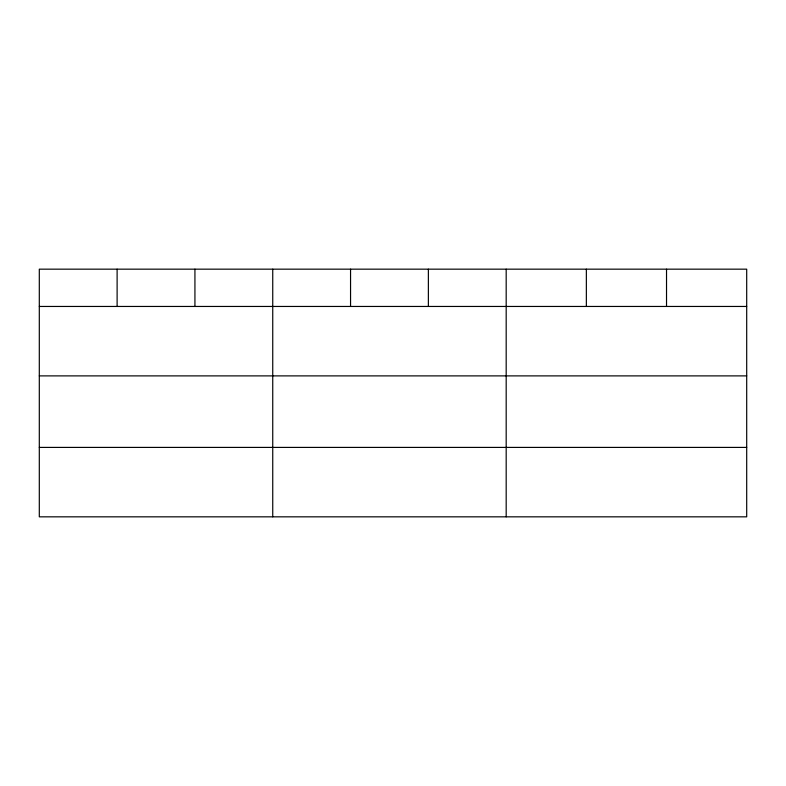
<?xml version="1.0" encoding="UTF-8"?>
<svg xmlns="http://www.w3.org/2000/svg" width="786" height="786" viewBox="0 0 786 786"><rect width="100%" height="100%" fill="white"/><g stroke="black" fill="none" stroke-linecap="round" stroke-linejoin="round"><path stroke-width="1.18" d="M746.7 375.885L746.7 269.166L39.3 269.166L39.3 516.834L746.7 516.834L746.7 375.885L39.3 375.885M39.3 306.452L746.7 306.452M39.3 447.411L746.7 447.411M666.528 269.166L666.528 306.452M586.356 269.166L586.356 306.452M506.184 269.166L506.184 516.834M428.37 269.166L428.37 306.452M350.556 269.166L350.556 306.452M272.742 269.166L272.742 516.834M194.928 269.166L194.928 306.452M117.114 269.166L117.114 306.452"/></g></svg>
